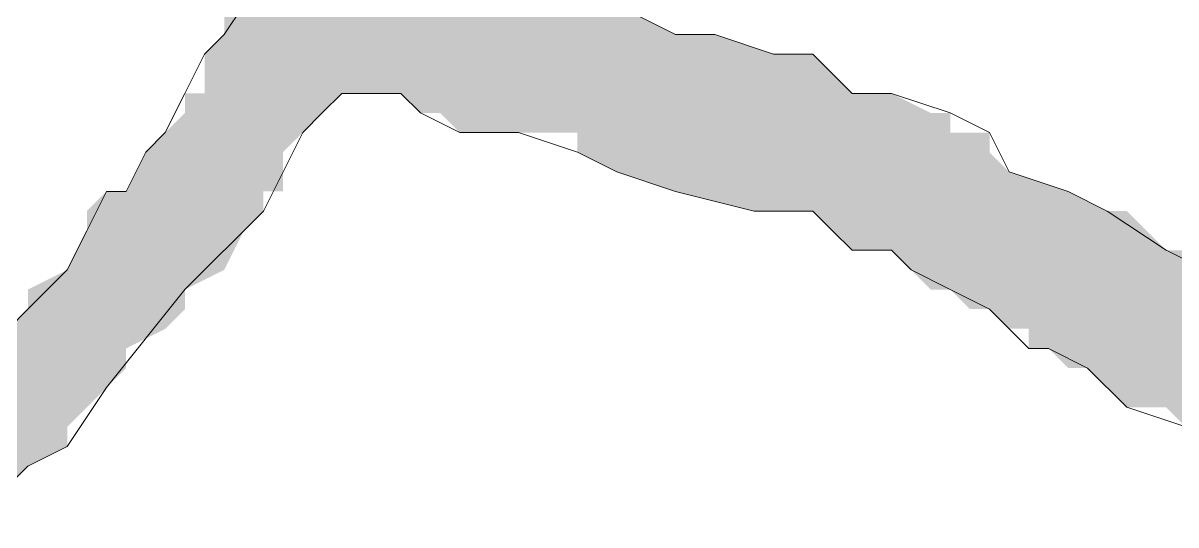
# Model space of a CAD drawing. Header units: millimetres. Extents: x 24 to 410, y 10 to 282.
# Drawn here: x 302.715 to 305.202, y 13.504 to 14.587 of the extents above; entities that cross this region are included whole.
import ezdxf

# ---------------------------------------------------------------- set-up
doc = ezdxf.new("R2010")
doc.units = ezdxf.units.MM
doc.layers.add('Watermark', color=7, linetype='Continuous')

msp = doc.modelspace()

# ---------------------------------------------------------------- hatches: boundary and pattern name
at = {"layer": 'Watermark'}
h = msp.add_hatch(color=256, dxfattribs=at)
h.dxf.hatch_style = 2
h.paths.add_polyline_path([(303.149, 14.605), (303.149, 14.562667), (304.122667, 14.562667)])
h = msp.add_hatch(color=256, dxfattribs=at)
h.dxf.hatch_style = 2
h.paths.add_polyline_path([(303.149, 14.605), (304.038, 14.605), (304.122667, 14.562667)])
h = msp.add_hatch(color=256, dxfattribs=at)
h.dxf.hatch_style = 2
h.paths.add_polyline_path([(303.149, 14.562667), (303.106667, 14.520333), (304.334333, 14.520333)])
h = msp.add_hatch(color=256, dxfattribs=at)
h.dxf.hatch_style = 2
h.paths.add_polyline_path([(303.149, 14.562667), (304.122667, 14.562667)])
h = msp.add_hatch(color=256, dxfattribs=at)
h.dxf.hatch_style = 2
h.paths.add_polyline_path([(303.149, 14.562667), (304.122667, 14.562667)])
h = msp.add_hatch(color=256, dxfattribs=at)
h.dxf.hatch_style = 2
h.paths.add_polyline_path([(303.149, 14.562667), (304.165, 14.562667)])
h = msp.add_hatch(color=256, dxfattribs=at)
h.dxf.hatch_style = 2
h.paths.add_polyline_path([(303.149, 14.562667), (304.165, 14.562667)])
h = msp.add_hatch(color=256, dxfattribs=at)
h.dxf.hatch_style = 2
h.paths.add_polyline_path([(303.149, 14.562667), (304.207333, 14.562667)])
h = msp.add_hatch(color=256, dxfattribs=at)
h.dxf.hatch_style = 2
h.paths.add_polyline_path([(303.149, 14.562667), (304.207333, 14.562667)])
h = msp.add_hatch(color=256, dxfattribs=at)
h.dxf.hatch_style = 2
h.paths.add_polyline_path([(303.149, 14.562667), (304.207333, 14.562667), (304.334333, 14.520333)])
h = msp.add_hatch(color=256, dxfattribs=at)
h.dxf.hatch_style = 2
h.paths.add_polyline_path([(303.106667, 14.520333), (304.376667, 14.520333)])
h = msp.add_hatch(color=256, dxfattribs=at)
h.dxf.hatch_style = 2
h.paths.add_polyline_path([(303.106667, 14.520333), (304.376667, 14.520333)])
h = msp.add_hatch(color=256, dxfattribs=at)
h.dxf.hatch_style = 2
h.paths.add_polyline_path([(303.106667, 14.520333), (304.419, 14.520333)])
h = msp.add_hatch(color=256, dxfattribs=at)
h.dxf.hatch_style = 2
h.paths.add_polyline_path([(303.106667, 14.520333), (304.419, 14.520333)])
h = msp.add_hatch(color=256, dxfattribs=at)
h.dxf.hatch_style = 2
h.paths.add_polyline_path([(303.106667, 14.520333), (303.106667, 14.435667), (304.503667, 14.435667)])
h = msp.add_hatch(color=256, dxfattribs=at)
h.dxf.hatch_style = 2
h.paths.add_polyline_path([(303.106667, 14.520333), (304.419, 14.520333), (304.503667, 14.435667)])
h = msp.add_hatch(color=256, dxfattribs=at)
h.dxf.hatch_style = 2
h.paths.add_polyline_path([(303.106667, 14.435667), (303.064333, 14.435667), (304.588333, 14.435667)])
h = msp.add_hatch(color=256, dxfattribs=at)
h.dxf.hatch_style = 2
h.paths.add_polyline_path([(303.064333, 14.435667), (304.588333, 14.435667)])
h = msp.add_hatch(color=256, dxfattribs=at)
h.dxf.hatch_style = 2
h.paths.add_polyline_path([(303.064333, 14.435667), (304.588333, 14.435667)])
h = msp.add_hatch(color=256, dxfattribs=at)
h.dxf.hatch_style = 2
h.paths.add_polyline_path([(303.064333, 14.435667), (303.445333, 14.435667)])
h = msp.add_hatch(color=256, dxfattribs=at)
h.dxf.hatch_style = 2
h.paths.add_polyline_path([(303.064333, 14.435667), (303.53, 14.435667), (303.445333, 14.435667)])
h = msp.add_hatch(color=256, dxfattribs=at)
h.dxf.hatch_style = 2
h.paths.add_polyline_path([(303.064333, 14.435667), (303.445333, 14.435667)])
h = msp.add_hatch(color=256, dxfattribs=at)
h.dxf.hatch_style = 2
h.paths.add_polyline_path([(303.064333, 14.435667), (303.445333, 14.435667)])
h = msp.add_hatch(color=256, dxfattribs=at)
h.dxf.hatch_style = 2
h.paths.add_polyline_path([(303.064333, 14.435667), (303.403, 14.435667)])
h = msp.add_hatch(color=256, dxfattribs=at)
h.dxf.hatch_style = 2
h.paths.add_polyline_path([(303.064333, 14.435667), (303.445333, 14.435667), (303.403, 14.435667)])
h = msp.add_hatch(color=256, dxfattribs=at)
h.dxf.hatch_style = 2
h.paths.add_polyline_path([(303.064333, 14.435667), (303.064333, 14.393333), (303.360667, 14.393333)])
h = msp.add_hatch(color=256, dxfattribs=at)
h.dxf.hatch_style = 2
h.paths.add_polyline_path([(303.064333, 14.435667), (303.403, 14.435667), (303.360667, 14.393333)])
h = msp.add_hatch(color=256, dxfattribs=at)
h.dxf.hatch_style = 2
h.paths.add_polyline_path([(303.106667, 14.435667), (304.588333, 14.435667)])
h = msp.add_hatch(color=256, dxfattribs=at)
h.dxf.hatch_style = 2
h.paths.add_polyline_path([(303.53, 14.435667), (304.588333, 14.435667)])
h = msp.add_hatch(color=256, dxfattribs=at)
h.dxf.hatch_style = 2
h.paths.add_polyline_path([(303.53, 14.435667), (304.588333, 14.435667)])
h = msp.add_hatch(color=256, dxfattribs=at)
h.dxf.hatch_style = 2
h.paths.add_polyline_path([(303.53, 14.435667), (303.572333, 14.393333), (304.673, 14.393333)])
h = msp.add_hatch(color=256, dxfattribs=at)
h.dxf.hatch_style = 2
h.paths.add_polyline_path([(303.53, 14.435667), (304.588333, 14.435667), (304.673, 14.393333)])
h = msp.add_hatch(color=256, dxfattribs=at)
h.dxf.hatch_style = 2
h.paths.add_polyline_path([(303.064333, 14.393333), (303.022, 14.351), (303.318333, 14.351)])
h = msp.add_hatch(color=256, dxfattribs=at)
h.dxf.hatch_style = 2
h.paths.add_polyline_path([(303.064333, 14.393333), (303.360667, 14.393333), (303.318333, 14.351)])
h = msp.add_hatch(color=256, dxfattribs=at)
h.dxf.hatch_style = 2
h.paths.add_polyline_path([(303.572333, 14.393333), (304.715333, 14.393333)])
h = msp.add_hatch(color=256, dxfattribs=at)
h.dxf.hatch_style = 2
h.paths.add_polyline_path([(303.572333, 14.393333), (304.715333, 14.393333)])
h = msp.add_hatch(color=256, dxfattribs=at)
h.dxf.hatch_style = 2
h.paths.add_polyline_path([(303.614667, 14.393333), (303.657, 14.351), (304.715333, 14.351)])
h = msp.add_hatch(color=256, dxfattribs=at)
h.dxf.hatch_style = 2
h.paths.add_polyline_path([(303.614667, 14.393333), (304.715333, 14.393333), (304.715333, 14.351)])
h = msp.add_hatch(color=256, dxfattribs=at)
h.dxf.hatch_style = 2
h.paths.add_polyline_path([(303.022, 14.351), (302.979667, 14.308667), (303.276, 14.308667)])
h = msp.add_hatch(color=256, dxfattribs=at)
h.dxf.hatch_style = 2
h.paths.add_polyline_path([(303.022, 14.351), (303.318333, 14.351)])
h = msp.add_hatch(color=256, dxfattribs=at)
h.dxf.hatch_style = 2
h.paths.add_polyline_path([(303.022, 14.351), (303.318333, 14.351)])
h = msp.add_hatch(color=256, dxfattribs=at)
h.dxf.hatch_style = 2
h.paths.add_polyline_path([(303.022, 14.351), (303.318333, 14.351), (303.276, 14.308667)])
h = msp.add_hatch(color=256, dxfattribs=at)
h.dxf.hatch_style = 2
h.paths.add_polyline_path([(303.657, 14.351), (304.757667, 14.351)])
h = msp.add_hatch(color=256, dxfattribs=at)
h.dxf.hatch_style = 2
h.paths.add_polyline_path([(303.657, 14.351), (304.757667, 14.351)])
h = msp.add_hatch(color=256, dxfattribs=at)
h.dxf.hatch_style = 2
h.paths.add_polyline_path([(303.784, 14.351), (304.8, 14.351)])
h = msp.add_hatch(color=256, dxfattribs=at)
h.dxf.hatch_style = 2
h.paths.add_polyline_path([(303.784, 14.351), (304.8, 14.351)])
h = msp.add_hatch(color=256, dxfattribs=at)
h.dxf.hatch_style = 2
h.paths.add_polyline_path([(303.911, 14.351), (303.911, 14.308667), (304.8, 14.308667)])
h = msp.add_hatch(color=256, dxfattribs=at)
h.dxf.hatch_style = 2
h.paths.add_polyline_path([(303.911, 14.351), (304.8, 14.351), (304.8, 14.308667)])
h = msp.add_hatch(color=256, dxfattribs=at)
h.dxf.hatch_style = 2
h.paths.add_polyline_path([(302.979667, 14.308667), (302.937333, 14.224), (303.276, 14.224)])
h = msp.add_hatch(color=256, dxfattribs=at)
h.dxf.hatch_style = 2
h.paths.add_polyline_path([(302.979667, 14.308667), (303.276, 14.308667), (303.276, 14.224)])
h = msp.add_hatch(color=256, dxfattribs=at)
h.dxf.hatch_style = 2
h.paths.add_polyline_path([(303.911, 14.308667), (303.995667, 14.266333), (304.842333, 14.266333)])
h = msp.add_hatch(color=256, dxfattribs=at)
h.dxf.hatch_style = 2
h.paths.add_polyline_path([(303.911, 14.308667), (304.8, 14.308667), (304.842333, 14.266333)])
h = msp.add_hatch(color=256, dxfattribs=at)
h.dxf.hatch_style = 2
h.paths.add_polyline_path([(303.995667, 14.266333), (304.842333, 14.266333)])
h = msp.add_hatch(color=256, dxfattribs=at)
h.dxf.hatch_style = 2
h.paths.add_polyline_path([(303.995667, 14.266333), (304.842333, 14.266333)])
h = msp.add_hatch(color=256, dxfattribs=at)
h.dxf.hatch_style = 2
h.paths.add_polyline_path([(303.995667, 14.266333), (304.122667, 14.224), (304.969333, 14.224)])
h = msp.add_hatch(color=256, dxfattribs=at)
h.dxf.hatch_style = 2
h.paths.add_polyline_path([(303.995667, 14.266333), (304.842333, 14.266333), (304.969333, 14.224)])
h = msp.add_hatch(color=256, dxfattribs=at)
h.dxf.hatch_style = 2
h.paths.add_polyline_path([(302.895, 14.224), (302.852667, 14.181667), (303.233667, 14.181667)])
h = msp.add_hatch(color=256, dxfattribs=at)
h.dxf.hatch_style = 2
h.paths.add_polyline_path([(302.937333, 14.224), (302.895, 14.224), (303.233667, 14.224)])
h = msp.add_hatch(color=256, dxfattribs=at)
h.dxf.hatch_style = 2
h.paths.add_polyline_path([(302.895, 14.224), (303.233667, 14.224), (303.233667, 14.181667)])
h = msp.add_hatch(color=256, dxfattribs=at)
h.dxf.hatch_style = 2
h.paths.add_polyline_path([(302.937333, 14.224), (303.276, 14.224), (303.233667, 14.224)])
h = msp.add_hatch(color=256, dxfattribs=at)
h.dxf.hatch_style = 2
h.paths.add_polyline_path([(304.122667, 14.224), (304.969333, 14.224)])
h = msp.add_hatch(color=256, dxfattribs=at)
h.dxf.hatch_style = 2
h.paths.add_polyline_path([(304.122667, 14.224), (304.969333, 14.224)])
h = msp.add_hatch(color=256, dxfattribs=at)
h.dxf.hatch_style = 2
h.paths.add_polyline_path([(304.122667, 14.224), (304.292, 14.181667), (305.054, 14.181667)])
h = msp.add_hatch(color=256, dxfattribs=at)
h.dxf.hatch_style = 2
h.paths.add_polyline_path([(304.122667, 14.224), (304.969333, 14.224), (305.054, 14.181667)])
h = msp.add_hatch(color=256, dxfattribs=at)
h.dxf.hatch_style = 2
h.paths.add_polyline_path([(302.852667, 14.181667), (302.852667, 14.139333), (303.191333, 14.139333)])
h = msp.add_hatch(color=256, dxfattribs=at)
h.dxf.hatch_style = 2
h.paths.add_polyline_path([(302.852667, 14.181667), (303.233667, 14.181667), (303.191333, 14.139333)])
h = msp.add_hatch(color=256, dxfattribs=at)
h.dxf.hatch_style = 2
h.paths.add_polyline_path([(304.292, 14.181667), (305.054, 14.181667)])
h = msp.add_hatch(color=256, dxfattribs=at)
h.dxf.hatch_style = 2
h.paths.add_polyline_path([(304.292, 14.181667), (305.054, 14.181667)])
h = msp.add_hatch(color=256, dxfattribs=at)
h.dxf.hatch_style = 2
h.paths.add_polyline_path([(304.334333, 14.181667), (305.096333, 14.181667)])
h = msp.add_hatch(color=256, dxfattribs=at)
h.dxf.hatch_style = 2
h.paths.add_polyline_path([(304.334333, 14.181667), (305.096333, 14.181667)])
h = msp.add_hatch(color=256, dxfattribs=at)
h.dxf.hatch_style = 2
h.paths.add_polyline_path([(304.419, 14.181667), (304.461333, 14.139333), (305.138667, 14.139333)])
h = msp.add_hatch(color=256, dxfattribs=at)
h.dxf.hatch_style = 2
h.paths.add_polyline_path([(304.419, 14.181667), (305.096333, 14.181667), (305.138667, 14.139333)])
h = msp.add_hatch(color=256, dxfattribs=at)
h.dxf.hatch_style = 2
h.paths.add_polyline_path([(302.852667, 14.139333), (302.810333, 14.054667), (303.149, 14.054667)])
h = msp.add_hatch(color=256, dxfattribs=at)
h.dxf.hatch_style = 2
h.paths.add_polyline_path([(302.852667, 14.139333), (303.191333, 14.139333), (303.149, 14.054667)])
h = msp.add_hatch(color=256, dxfattribs=at)
h.dxf.hatch_style = 2
h.paths.add_polyline_path([(304.461333, 14.139333), (304.503667, 14.097), (305.181, 14.097)])
h = msp.add_hatch(color=256, dxfattribs=at)
h.dxf.hatch_style = 2
h.paths.add_polyline_path([(304.461333, 14.139333), (305.138667, 14.139333), (305.181, 14.097)])
h = msp.add_hatch(color=256, dxfattribs=at)
h.dxf.hatch_style = 2
h.paths.add_polyline_path([(304.503667, 14.097), (304.588333, 14.097)])
h = msp.add_hatch(color=256, dxfattribs=at)
h.dxf.hatch_style = 2
h.paths.add_polyline_path([(304.588333, 14.097), (305.181, 14.097)])
h = msp.add_hatch(color=256, dxfattribs=at)
h.dxf.hatch_style = 2
h.paths.add_polyline_path([(304.588333, 14.097), (305.181, 14.097)])
h = msp.add_hatch(color=256, dxfattribs=at)
h.dxf.hatch_style = 2
h.paths.add_polyline_path([(304.588333, 14.097), (305.181, 14.097)])
h = msp.add_hatch(color=256, dxfattribs=at)
h.dxf.hatch_style = 2
h.paths.add_polyline_path([(304.588333, 14.097), (305.181, 14.097)])
h = msp.add_hatch(color=256, dxfattribs=at)
h.dxf.hatch_style = 2
h.paths.add_polyline_path([(304.588333, 14.097), (305.223333, 14.097)])
h = msp.add_hatch(color=256, dxfattribs=at)
h.dxf.hatch_style = 2
h.paths.add_polyline_path([(304.588333, 14.097), (305.223333, 14.097)])
h = msp.add_hatch(color=256, dxfattribs=at)
h.dxf.hatch_style = 2
h.paths.add_polyline_path([(304.588333, 14.097), (304.630667, 14.054667), (305.265667, 14.054667)])
h = msp.add_hatch(color=256, dxfattribs=at)
h.dxf.hatch_style = 2
h.paths.add_polyline_path([(304.588333, 14.097), (305.223333, 14.097), (305.265667, 14.054667)])
h = msp.add_hatch(color=256, dxfattribs=at)
h.dxf.hatch_style = 2
h.paths.add_polyline_path([(302.810333, 14.054667), (302.725667, 14.012333), (303.064333, 14.012333)])
h = msp.add_hatch(color=256, dxfattribs=at)
h.dxf.hatch_style = 2
h.paths.add_polyline_path([(302.810333, 14.054667), (303.149, 14.054667), (303.064333, 14.012333)])
h = msp.add_hatch(color=256, dxfattribs=at)
h.dxf.hatch_style = 2
h.paths.add_polyline_path([(304.630667, 14.054667), (305.308, 14.054667)])
h = msp.add_hatch(color=256, dxfattribs=at)
h.dxf.hatch_style = 2
h.paths.add_polyline_path([(304.630667, 14.054667), (305.308, 14.054667)])
h = msp.add_hatch(color=256, dxfattribs=at)
h.dxf.hatch_style = 2
h.paths.add_polyline_path([(304.630667, 14.054667), (304.673, 14.012333), (305.350333, 14.012333)])
h = msp.add_hatch(color=256, dxfattribs=at)
h.dxf.hatch_style = 2
h.paths.add_polyline_path([(304.630667, 14.054667), (305.308, 14.054667), (305.350333, 14.012333)])
h = msp.add_hatch(color=256, dxfattribs=at)
h.dxf.hatch_style = 2
h.paths.add_polyline_path([(302.725667, 14.012333), (302.725667, 13.97), (303.064333, 13.97)])
h = msp.add_hatch(color=256, dxfattribs=at)
h.dxf.hatch_style = 2
h.paths.add_polyline_path([(302.725667, 14.012333), (303.064333, 14.012333), (303.064333, 13.97)])
h = msp.add_hatch(color=256, dxfattribs=at)
h.dxf.hatch_style = 2
h.paths.add_polyline_path([(304.673, 14.012333), (305.392667, 14.012333)])
h = msp.add_hatch(color=256, dxfattribs=at)
h.dxf.hatch_style = 2
h.paths.add_polyline_path([(304.673, 14.012333), (305.392667, 14.012333)])
h = msp.add_hatch(color=256, dxfattribs=at)
h.dxf.hatch_style = 2
h.paths.add_polyline_path([(304.715333, 14.012333), (305.392667, 14.012333)])
h = msp.add_hatch(color=256, dxfattribs=at)
h.dxf.hatch_style = 2
h.paths.add_polyline_path([(304.715333, 14.012333), (305.392667, 14.012333)])
h = msp.add_hatch(color=256, dxfattribs=at)
h.dxf.hatch_style = 2
h.paths.add_polyline_path([(304.715333, 14.012333), (304.757667, 13.97), (305.435, 13.97)])
h = msp.add_hatch(color=256, dxfattribs=at)
h.dxf.hatch_style = 2
h.paths.add_polyline_path([(304.715333, 14.012333), (305.392667, 14.012333), (305.435, 13.97)])
h = msp.add_hatch(color=256, dxfattribs=at)
h.dxf.hatch_style = 2
h.paths.add_polyline_path([(302.725667, 13.97), (302.683333, 13.927667), (303.022, 13.927667)])
h = msp.add_hatch(color=256, dxfattribs=at)
h.dxf.hatch_style = 2
h.paths.add_polyline_path([(302.725667, 13.97), (303.064333, 13.97), (303.022, 13.927667)])
h = msp.add_hatch(color=256, dxfattribs=at)
h.dxf.hatch_style = 2
h.paths.add_polyline_path([(304.757667, 13.97), (305.435, 13.97)])
h = msp.add_hatch(color=256, dxfattribs=at)
h.dxf.hatch_style = 2
h.paths.add_polyline_path([(304.757667, 13.97), (305.435, 13.97)])
h = msp.add_hatch(color=256, dxfattribs=at)
h.dxf.hatch_style = 2
h.paths.add_polyline_path([(304.8, 13.97), (304.842333, 13.927667), (305.519667, 13.927667)])
h = msp.add_hatch(color=256, dxfattribs=at)
h.dxf.hatch_style = 2
h.paths.add_polyline_path([(304.8, 13.97), (305.435, 13.97), (305.519667, 13.927667)])
h = msp.add_hatch(color=256, dxfattribs=at)
h.dxf.hatch_style = 2
h.paths.add_polyline_path([(302.683333, 13.927667), (302.598667, 13.885333), (302.937333, 13.885333)])
h = msp.add_hatch(color=256, dxfattribs=at)
h.dxf.hatch_style = 2
h.paths.add_polyline_path([(302.683333, 13.927667), (303.022, 13.927667), (302.937333, 13.885333)])
h = msp.add_hatch(color=256, dxfattribs=at)
h.dxf.hatch_style = 2
h.paths.add_polyline_path([(304.842333, 13.927667), (305.562, 13.927667)])
h = msp.add_hatch(color=256, dxfattribs=at)
h.dxf.hatch_style = 2
h.paths.add_polyline_path([(304.842333, 13.927667), (305.562, 13.927667)])
h = msp.add_hatch(color=256, dxfattribs=at)
h.dxf.hatch_style = 2
h.paths.add_polyline_path([(304.842333, 13.927667), (305.604333, 13.927667)])
h = msp.add_hatch(color=256, dxfattribs=at)
h.dxf.hatch_style = 2
h.paths.add_polyline_path([(304.842333, 13.927667), (305.604333, 13.927667)])
h = msp.add_hatch(color=256, dxfattribs=at)
h.dxf.hatch_style = 2
h.paths.add_polyline_path([(304.884667, 13.927667), (304.884667, 13.885333), (305.689, 13.885333)])
h = msp.add_hatch(color=256, dxfattribs=at)
h.dxf.hatch_style = 2
h.paths.add_polyline_path([(304.884667, 13.927667), (305.604333, 13.927667), (305.689, 13.885333)])
h = msp.add_hatch(color=256, dxfattribs=at)
h.dxf.hatch_style = 2
h.paths.add_polyline_path([(302.598667, 13.885333), (302.556333, 13.843), (302.937333, 13.843)])
h = msp.add_hatch(color=256, dxfattribs=at)
h.dxf.hatch_style = 2
h.paths.add_polyline_path([(302.598667, 13.885333), (302.937333, 13.885333), (302.937333, 13.843)])
h = msp.add_hatch(color=256, dxfattribs=at)
h.dxf.hatch_style = 2
h.paths.add_polyline_path([(304.884667, 13.885333), (304.927, 13.885333)])
h = msp.add_hatch(color=256, dxfattribs=at)
h.dxf.hatch_style = 2
h.paths.add_polyline_path([(304.927, 13.885333), (305.689, 13.885333)])
h = msp.add_hatch(color=256, dxfattribs=at)
h.dxf.hatch_style = 2
h.paths.add_polyline_path([(304.927, 13.885333), (305.689, 13.885333)])
h = msp.add_hatch(color=256, dxfattribs=at)
h.dxf.hatch_style = 2
h.paths.add_polyline_path([(304.927, 13.885333), (304.969333, 13.843), (305.731333, 13.843)])
h = msp.add_hatch(color=256, dxfattribs=at)
h.dxf.hatch_style = 2
h.paths.add_polyline_path([(304.927, 13.885333), (305.689, 13.885333), (305.731333, 13.843)])
h = msp.add_hatch(color=256, dxfattribs=at)
h.dxf.hatch_style = 2
h.paths.add_polyline_path([(302.556333, 13.843), (302.556333, 13.800667), (302.895, 13.800667)])
h = msp.add_hatch(color=256, dxfattribs=at)
h.dxf.hatch_style = 2
h.paths.add_polyline_path([(302.556333, 13.843), (302.937333, 13.843), (302.895, 13.800667)])
h = msp.add_hatch(color=256, dxfattribs=at)
h.dxf.hatch_style = 2
h.paths.add_polyline_path([(304.969333, 13.843), (305.773667, 13.843)])
h = msp.add_hatch(color=256, dxfattribs=at)
h.dxf.hatch_style = 2
h.paths.add_polyline_path([(304.969333, 13.843), (305.773667, 13.843)])
h = msp.add_hatch(color=256, dxfattribs=at)
h.dxf.hatch_style = 2
h.paths.add_polyline_path([(305.011667, 13.843), (305.773667, 13.843)])
h = msp.add_hatch(color=256, dxfattribs=at)
h.dxf.hatch_style = 2
h.paths.add_polyline_path([(305.011667, 13.843), (305.773667, 13.843)])
h = msp.add_hatch(color=256, dxfattribs=at)
h.dxf.hatch_style = 2
h.paths.add_polyline_path([(305.011667, 13.843), (305.096333, 13.758333), (305.858333, 13.758333)])
h = msp.add_hatch(color=256, dxfattribs=at)
h.dxf.hatch_style = 2
h.paths.add_polyline_path([(305.011667, 13.843), (305.773667, 13.843), (305.858333, 13.758333)])
h = msp.add_hatch(color=256, dxfattribs=at)
h.dxf.hatch_style = 2
h.paths.add_polyline_path([(302.514, 13.800667), (302.429333, 13.716), (302.810333, 13.716)])
h = msp.add_hatch(color=256, dxfattribs=at)
h.dxf.hatch_style = 2
h.paths.add_polyline_path([(302.556333, 13.800667), (302.514, 13.800667), (302.895, 13.800667)])
h = msp.add_hatch(color=256, dxfattribs=at)
h.dxf.hatch_style = 2
h.paths.add_polyline_path([(302.514, 13.800667), (302.895, 13.800667), (302.810333, 13.716)])
h = msp.add_hatch(color=256, dxfattribs=at)
h.dxf.hatch_style = 2
h.paths.add_polyline_path([(302.556333, 13.800667), (302.895, 13.800667)])
h = msp.add_hatch(color=256, dxfattribs=at)
h.dxf.hatch_style = 2
h.paths.add_polyline_path([(305.096333, 13.758333), (305.858333, 13.758333)])
h = msp.add_hatch(color=256, dxfattribs=at)
h.dxf.hatch_style = 2
h.paths.add_polyline_path([(305.096333, 13.758333), (305.858333, 13.758333)])
h = msp.add_hatch(color=256, dxfattribs=at)
h.dxf.hatch_style = 2
h.paths.add_polyline_path([(305.138667, 13.758333), (305.943, 13.758333)])
h = msp.add_hatch(color=256, dxfattribs=at)
h.dxf.hatch_style = 2
h.paths.add_polyline_path([(305.138667, 13.758333), (305.943, 13.758333)])
h = msp.add_hatch(color=256, dxfattribs=at)
h.dxf.hatch_style = 2
h.paths.add_polyline_path([(305.181, 13.758333), (305.223333, 13.716), (305.943, 13.716)])
h = msp.add_hatch(color=256, dxfattribs=at)
h.dxf.hatch_style = 2
h.paths.add_polyline_path([(305.181, 13.758333), (305.943, 13.758333), (305.943, 13.716)])
h = msp.add_hatch(color=256, dxfattribs=at)
h.dxf.hatch_style = 2
h.paths.add_polyline_path([(302.429333, 13.716), (302.387, 13.673667), (302.810333, 13.673667)])
h = msp.add_hatch(color=256, dxfattribs=at)
h.dxf.hatch_style = 2
h.paths.add_polyline_path([(302.429333, 13.716), (302.810333, 13.716), (302.810333, 13.673667)])
h = msp.add_hatch(color=256, dxfattribs=at)
h.dxf.hatch_style = 2
h.paths.add_polyline_path([(302.387, 13.673667), (302.302333, 13.631333), (302.725667, 13.631333)])
h = msp.add_hatch(color=256, dxfattribs=at)
h.dxf.hatch_style = 2
h.paths.add_polyline_path([(302.387, 13.673667), (302.810333, 13.673667), (302.725667, 13.631333)])
h = msp.add_hatch(color=256, dxfattribs=at)
h.dxf.hatch_style = 2
h.paths.add_polyline_path([(302.302333, 13.631333), (302.725667, 13.631333), (302.683333, 13.589)])

# ---------------------------------------------------------------- linework, layer by layer
at = {"layer": 'Watermark', "lineweight": 0}
for points in [[(302.683333, 13.927667), (302.725667, 13.97), (302.810333, 14.054667), (302.852667, 14.139333), (302.895, 14.224), (302.937333, 14.224), (302.979667, 14.308667), (303.022, 14.351), (303.064333, 14.435667), (303.106667, 14.520333), (303.149, 14.562667), (303.233667, 14.689667)], [(304.038, 14.605), (304.122667, 14.562667), (304.207333, 14.562667), (304.334333, 14.520333), (304.419, 14.520333), (304.503667, 14.435667), (304.588333, 14.435667), (304.715333, 14.393333), (304.8, 14.351), (304.842333, 14.266333), (304.969333, 14.224), (305.054, 14.181667), (305.181, 14.097), (305.265667, 14.054667)], [(305.223333, 13.716), (305.096333, 13.758333), (305.011667, 13.843), (304.927, 13.885333), (304.884667, 13.885333), (304.842333, 13.927667), (304.8, 13.97), (304.715333, 14.012333), (304.630667, 14.054667), (304.588333, 14.097), (304.503667, 14.097), (304.461333, 14.139333), (304.419, 14.181667), (304.292, 14.181667), (304.122667, 14.224), (303.995667, 14.266333), (303.911, 14.308667), (303.784, 14.351), (303.657, 14.351), (303.572333, 14.393333), (303.53, 14.435667), (303.403, 14.435667), (303.360667, 14.393333), (303.318333, 14.351), (303.233667, 14.181667), (303.064333, 14.012333), (302.895, 13.800667), (302.810333, 13.673667), (302.725667, 13.631333), (302.598667, 13.504333)]]:
    msp.add_lwpolyline(points, dxfattribs=at)

doc.saveas('drawing.dxf')
